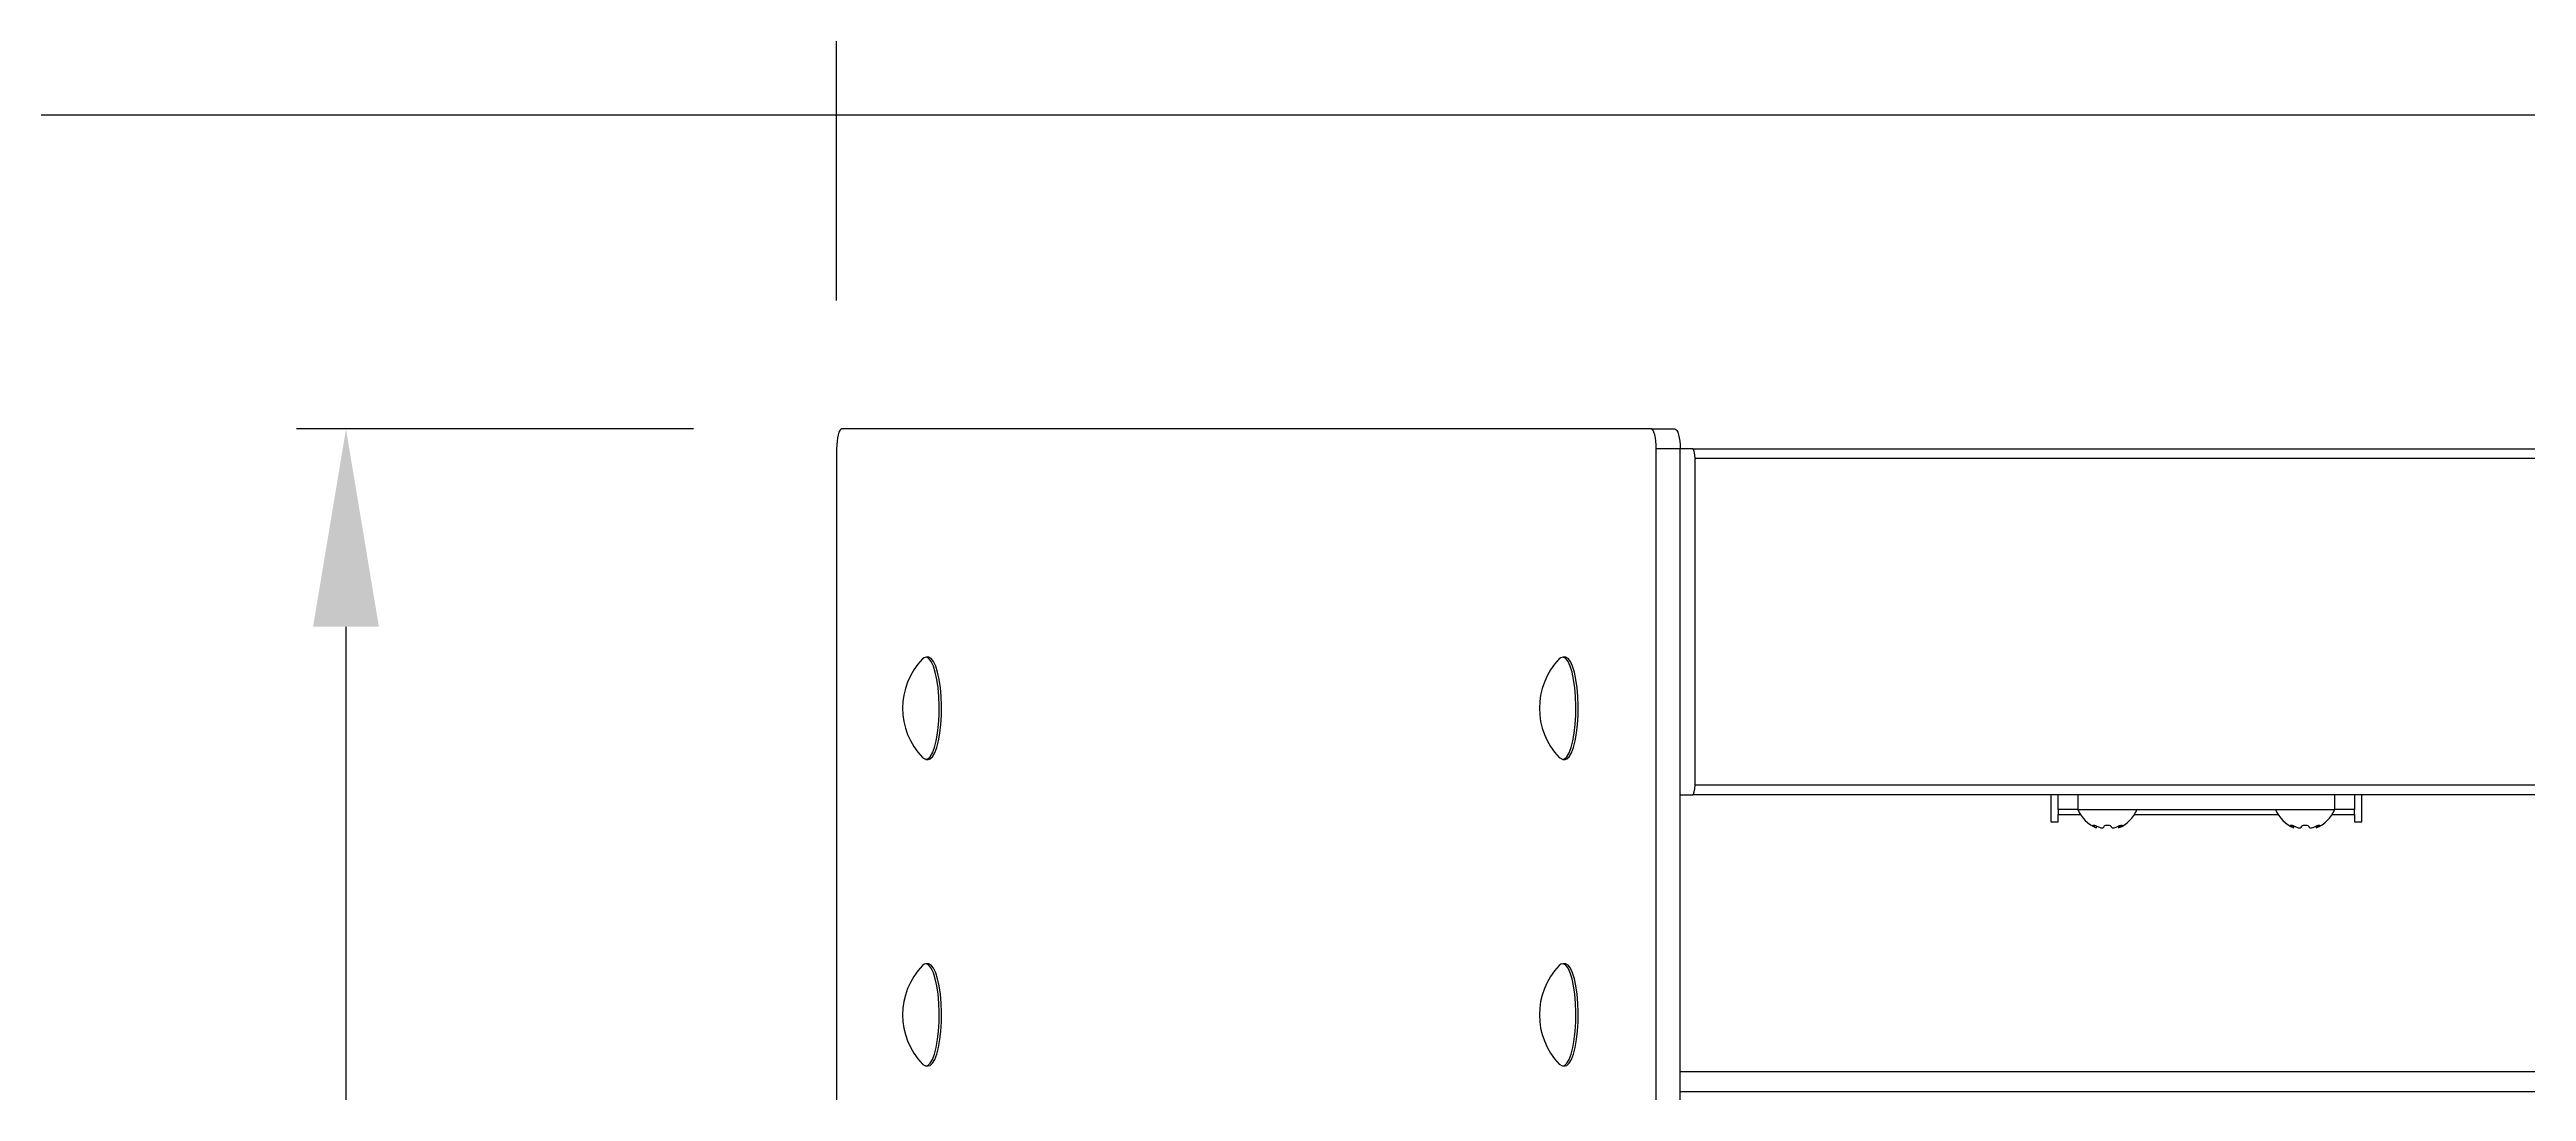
# Model space of a CAD drawing. Header units: millimetres. Extents: x 11758 to 17968, y 3782 to 8272.
# Drawn here: x 14552 to 15053, y 7574 to 7785 of the extents above; entities that cross this region are included whole.
import ezdxf

# ---------------------------------------------------------------- set-up
doc = ezdxf.new("R2010")
doc.units = ezdxf.units.MM
doc.header["$LTSCALE"] = 0.1
doc.layers.add('Nekreslit', color=6, linetype='Continuous', plot=False)
doc.styles.add('SEACAD_Arial', font='arial.ttf', dxfattribs={"width": 0.8})
doc.dimstyles.new('ISO-25', dxfattribs={"dimtxt": 1.6, "dimasz": 2, "dimexe": 0.5, "dimexo": 1.5, "dimtad": 1, "dimdec": 0, "dimtxsty": 'SEACAD_Arial', "dimcen": 2, "dimadec": 0, "dimazin": 0, "dimtfac": 1, "dimtdec": 0, "dimtmove": 0, "dimatfit": 3, "dimfxl": 1, "dimarcsym": 0})

# ---------------------------------------------------------------- blocks, each defined once
blk = doc.blocks.new('*D36')
at = {"color": 0, "lineweight": -2, "transparency": 16777216}
for p, q in [((14711.07, 7734.25), (14711.07, 7834.64)), ((16395.62, 7734.25), (16395.62, 7834.64)), ((14751.07, 7824.64), (16355.62, 7824.64))]:
    blk.add_line(p, q, dxfattribs=at)
at = {"color": 0, "transparency": 16777216}
for points in [[(14751.07, 7831.31), (14751.07, 7817.98), (14711.07, 7824.64)], [(16355.62, 7831.31), (16355.62, 7817.98), (16395.62, 7824.64)]]:
    blk.add_solid(points, dxfattribs=at)
at = {"layer": 'Defpoints', "color": 0, "transparency": 16777216}
for p in [(16395.62, 7824.64), (14711.07, 7704.25), (16395.62, 7704.25)]:
    blk.add_point(p, dxfattribs=at)
at = {"color": 0, "transparency": 16777216, "insert": (15553.35, 7853.48), "char_height": 32, "attachment_point": 5, "style": 'SEACAD_Arial'}
blk.add_mtext('1685', dxfattribs=at)
blk = doc.blocks.new('*D37')
at = {"color": 0, "lineweight": -2, "transparency": 16777216}
for p, q in [((14682.11, 7708.25), (14601.76, 7708.25)), ((14611.76, 6748.25), (14611.76, 7668.25)), ((14613.08, 6708.25), (14601.76, 6708.25))]:
    blk.add_line(p, q, dxfattribs=at)
at = {"color": 0, "transparency": 16777216}
for points in [[(14605.09, 7668.25), (14618.42, 7668.25), (14611.76, 7708.25)], [(14605.09, 6748.25), (14618.42, 6748.25), (14611.76, 6708.25)]]:
    blk.add_solid(points, dxfattribs=at)
at = {"layer": 'Defpoints', "color": 0, "transparency": 16777216}
for p in [(14611.76, 7708.25), (14712.11, 7708.25), (14643.08, 6708.25)]:
    blk.add_point(p, dxfattribs=at)
at = {"color": 0, "transparency": 16777216, "insert": (14582.92, 7208.25), "char_height": 32, "attachment_point": 5, "rotation": 90, "style": 'SEACAD_Arial'}
blk.add_mtext('1000', dxfattribs=at)

msp = doc.modelspace()

# ---------------------------------------------------------------- linework, layer by layer
for p, q in [((14875.94, 7708.25), (14712.11, 7708.25)), ((14875.94, 7708.25), (14880.77, 7708.25)), ((14711.07, 7704.25), (14711.07, 6714.25)), ((14876.98, 7209.75), (14876.98, 7704.25)), ((14881.81, 7704.25), (14876.98, 7704.25)), ((14884.3, 7704.25), (14881.81, 7704.25)), ((14881.81, 7209.75), (14881.81, 7704.25)), ((14884.3, 7704.25), (16222.93, 7704.25)), ((16222.4, 7702.25), (14884.83, 7702.25)), ((14884.83, 7636.25), (14884.83, 7702.25)), ((14729.63, 7662.07), (14729.16, 7662.07)), ((14858.52, 7662.07), (14858.05, 7662.07)), ((14729.16, 7641.42), (14729.63, 7641.42)), ((14858.05, 7641.42), (14858.52, 7641.42)), ((14884.83, 7636.25), (16222.4, 7636.25)), ((14881.81, 7634.25), (14884.3, 7634.25)), ((16222.93, 7634.25), (14884.3, 7634.25)), ((14956.82, 7634.25), (14956.82, 7628.75)), ((14958.32, 7631.25), (14958.32, 7634.25)), ((14962.32, 7631.25), (14958.32, 7631.25)), ((14958.32, 7631.25), (14958.32, 7630.25)), ((14962.32, 7634.25), (14962.32, 7631.25)), ((14962.32, 7631.25), (15014.32, 7631.25)), ((15014.32, 7631.25), (15014.32, 7634.25)), ((15018.32, 7631.25), (15014.32, 7631.25)), ((15018.32, 7634.25), (15018.32, 7631.25)), ((15018.32, 7630.25), (15018.32, 7631.25)), ((15019.82, 7628.75), (15019.82, 7634.25)), ((14956.82, 7628.75), (14958.32, 7628.75)), ((14958.32, 7628.75), (14958.32, 7630.25)), ((14958.32, 7630.25), (14962.86, 7630.25)), ((14965.7, 7627.77), (14965.7, 7628.09)), ((14965.7, 7627.77), (14965.7, 7628.09)), ((14965.7, 7627.77), (14965.7, 7627.77)), ((14966.07, 7627.57), (14966.07, 7627.95)), ((14966.45, 7627.77), (14966.45, 7627.77)), ((14967.57, 7627.77), (14967.57, 7627.77)), ((14969.07, 7627.77), (14969.07, 7627.77)), ((14970.2, 7627.77), (14970.2, 7627.77)), ((14970.57, 7627.95), (14970.57, 7627.57)), ((14970.95, 7627.77), (14970.95, 7628.09)), ((14970.95, 7627.77), (14970.95, 7628.09)), ((14970.95, 7627.77), (14970.95, 7627.77)), ((14973.79, 7630.25), (15002.86, 7630.25)), ((15005.7, 7627.77), (15005.7, 7628.09)), ((15005.7, 7627.77), (15005.7, 7628.09)), ((15005.7, 7627.77), (15005.7, 7627.77)), ((15006.07, 7627.57), (15006.07, 7627.95)), ((15006.45, 7627.77), (15006.45, 7627.77)), ((15007.57, 7627.77), (15007.57, 7627.77)), ((15009.07, 7627.77), (15009.07, 7627.77)), ((15010.2, 7627.77), (15010.2, 7627.77)), ((15010.57, 7627.95), (15010.57, 7627.57)), ((15010.95, 7627.77), (15010.95, 7628.09)), ((15010.95, 7627.77), (15010.95, 7628.09)), ((15010.95, 7627.77), (15010.95, 7627.77)), ((15013.79, 7630.25), (15018.32, 7630.25)), ((15018.32, 7630.25), (15018.32, 7628.75)), ((15018.32, 7628.75), (15019.82, 7628.75)), ((14729.63, 7600.07), (14729.16, 7600.07)), ((14858.52, 7600.07), (14858.05, 7600.07)), ((14729.16, 7579.42), (14729.63, 7579.42)), ((14858.05, 7579.42), (14858.52, 7579.42)), ((14881.81, 7578.25), (16224.89, 7578.25)), ((14881.81, 7574.25), (16224.89, 7574.25))]:
    msp.add_line(p, q)
at = {"flags": 128}
for points in [[(14712.11, 7708.25), (14711.91, 7708.17), (14711.71, 7707.95), (14711.54, 7707.58), (14711.38, 7707.08), (14711.25, 7706.47), (14711.15, 7705.78), (14711.09, 7705.03), (14711.07, 7704.25)], [(14876.98, 7704.25), (14876.96, 7705.03), (14876.9, 7705.78), (14876.8, 7706.47), (14876.67, 7707.08), (14876.52, 7707.58), (14876.34, 7707.95), (14876.14, 7708.17), (14875.94, 7708.25)], [(14880.77, 7708.25), (14880.97, 7708.17), (14881.17, 7707.95), (14881.35, 7707.58), (14881.5, 7707.08), (14881.63, 7706.47), (14881.73, 7705.78), (14881.79, 7705.03), (14881.81, 7704.25)], [(14728.47, 7641.77), (14728.55, 7641.7), (14729.04, 7641.44), (14729.53, 7641.52), (14730.01, 7641.96), (14730.46, 7642.73), (14730.87, 7643.81), (14731.21, 7645.15), (14731.49, 7646.73), (14731.69, 7648.47), (14731.81, 7650.32), (14731.83, 7652.23), (14731.76, 7654.11), (14731.6, 7655.92), (14731.36, 7657.58), (14731.05, 7659.05), (14730.67, 7660.27), (14730.24, 7661.19), (14729.77, 7661.8), (14729.28, 7662.06), (14728.79, 7661.98), (14728.47, 7661.73)], [(14729.63, 7641.42), (14730, 7641.52), (14730.48, 7641.96), (14730.93, 7642.73), (14731.34, 7643.81), (14731.69, 7645.15), (14731.96, 7646.73), (14732.16, 7648.47), (14732.28, 7650.32), (14732.3, 7652.23), (14732.23, 7654.11), (14732.07, 7655.92), (14731.83, 7657.58), (14731.52, 7659.05), (14731.14, 7660.27), (14730.71, 7661.19), (14730.24, 7661.8), (14729.75, 7662.06), (14729.63, 7662.07)], [(14857.36, 7641.77), (14857.44, 7641.7), (14857.93, 7641.44), (14858.42, 7641.52), (14858.9, 7641.96), (14859.35, 7642.73), (14859.76, 7643.81), (14860.11, 7645.15), (14860.39, 7646.73), (14860.58, 7648.47), (14860.7, 7650.32), (14860.72, 7652.23), (14860.65, 7654.11), (14860.5, 7655.92), (14860.26, 7657.58), (14859.94, 7659.05), (14859.56, 7660.27), (14859.13, 7661.19), (14858.66, 7661.8), (14858.17, 7662.06), (14857.68, 7661.98), (14857.36, 7661.73)], [(14858.52, 7641.42), (14858.89, 7641.52), (14859.37, 7641.96), (14859.82, 7642.73), (14860.23, 7643.81), (14860.58, 7645.15), (14860.86, 7646.73), (14861.06, 7648.47), (14861.17, 7650.32), (14861.19, 7652.23), (14861.12, 7654.11), (14860.97, 7655.92), (14860.73, 7657.58), (14860.41, 7659.05), (14860.03, 7660.27), (14859.6, 7661.19), (14859.13, 7661.8), (14858.65, 7662.06), (14858.52, 7662.07)], [(14965.7, 7627.77), (14965.49, 7627.9), (14965.35, 7628.02), (14965.32, 7628.1), (14965.38, 7628.14), (14965.51, 7628.13), (14965.68, 7628.09), (14965.89, 7628.03), (14966.13, 7627.93), (14966.37, 7627.81), (14966.45, 7627.77)], [(14966.45, 7627.77), (14966.68, 7627.67), (14966.95, 7627.59), (14967.18, 7627.57), (14967.36, 7627.58), (14967.49, 7627.63), (14967.56, 7627.71), (14967.57, 7627.77)], [(14967.57, 7627.77), (14967.62, 7627.9), (14967.77, 7628.02), (14967.99, 7628.1), (14968.24, 7628.14), (14968.47, 7628.13), (14968.68, 7628.09), (14968.86, 7628.03), (14969, 7627.93), (14969.07, 7627.81), (14969.07, 7627.77)], [(14969.07, 7627.77), (14969.12, 7627.67), (14969.25, 7627.59), (14969.43, 7627.57), (14969.64, 7627.58), (14969.86, 7627.63), (14970.08, 7627.71), (14970.2, 7627.77)], [(14970.2, 7627.77), (14970.46, 7627.9), (14970.74, 7628.02), (14970.99, 7628.1), (14971.18, 7628.14), (14971.29, 7628.13), (14971.32, 7628.09), (14971.3, 7628.03), (14971.19, 7627.93), (14971.02, 7627.81), (14970.95, 7627.77)], [(14970.95, 7627.77), (14970.75, 7627.67), (14970.62, 7627.59), (14970.57, 7627.57), (14970.58, 7627.57)], [(15005.7, 7627.77), (15005.49, 7627.9), (15005.35, 7628.02), (15005.32, 7628.1), (15005.38, 7628.14), (15005.51, 7628.13), (15005.68, 7628.09), (15005.89, 7628.03), (15006.13, 7627.93), (15006.37, 7627.81), (15006.45, 7627.77)], [(15006.45, 7627.77), (15006.68, 7627.67), (15006.95, 7627.59), (15007.18, 7627.57), (15007.36, 7627.58), (15007.49, 7627.63), (15007.56, 7627.71), (15007.57, 7627.77)], [(15007.57, 7627.77), (15007.62, 7627.9), (15007.77, 7628.02), (15007.99, 7628.1), (15008.24, 7628.14), (15008.47, 7628.13), (15008.68, 7628.09), (15008.86, 7628.03), (15009, 7627.93), (15009.07, 7627.81), (15009.07, 7627.77)], [(15009.07, 7627.77), (15009.12, 7627.67), (15009.25, 7627.59), (15009.43, 7627.57), (15009.64, 7627.58), (15009.86, 7627.63), (15010.08, 7627.71), (15010.2, 7627.77)], [(15010.2, 7627.77), (15010.46, 7627.9), (15010.74, 7628.02), (15010.99, 7628.1), (15011.18, 7628.14), (15011.29, 7628.13), (15011.32, 7628.09), (15011.3, 7628.03), (15011.19, 7627.93), (15011.02, 7627.81), (15010.95, 7627.77)], [(15010.95, 7627.77), (15010.75, 7627.67), (15010.62, 7627.59), (15010.57, 7627.57), (15010.58, 7627.57)], [(14728.47, 7579.77), (14728.55, 7579.7), (14729.04, 7579.44), (14729.53, 7579.52), (14730.01, 7579.96), (14730.46, 7580.73), (14730.87, 7581.81), (14731.21, 7583.15), (14731.49, 7584.73), (14731.69, 7586.47), (14731.81, 7588.32), (14731.83, 7590.23), (14731.76, 7592.11), (14731.6, 7593.92), (14731.36, 7595.58), (14731.05, 7597.05), (14730.67, 7598.27), (14730.24, 7599.19), (14729.77, 7599.8), (14729.28, 7600.06), (14728.79, 7599.98), (14728.47, 7599.73)], [(14729.63, 7579.42), (14730, 7579.52), (14730.48, 7579.96), (14730.93, 7580.73), (14731.34, 7581.81), (14731.69, 7583.15), (14731.96, 7584.73), (14732.16, 7586.47), (14732.28, 7588.32), (14732.3, 7590.23), (14732.23, 7592.11), (14732.07, 7593.92), (14731.83, 7595.58), (14731.52, 7597.05), (14731.14, 7598.27), (14730.71, 7599.19), (14730.24, 7599.8), (14729.75, 7600.06), (14729.63, 7600.07)], [(14857.36, 7579.77), (14857.44, 7579.7), (14857.93, 7579.44), (14858.42, 7579.52), (14858.9, 7579.96), (14859.35, 7580.73), (14859.76, 7581.81), (14860.11, 7583.15), (14860.39, 7584.73), (14860.58, 7586.47), (14860.7, 7588.32), (14860.72, 7590.23), (14860.65, 7592.11), (14860.5, 7593.92), (14860.26, 7595.58), (14859.94, 7597.05), (14859.56, 7598.27), (14859.13, 7599.19), (14858.66, 7599.8), (14858.17, 7600.06), (14857.68, 7599.98), (14857.36, 7599.73)], [(14858.52, 7579.42), (14858.89, 7579.52), (14859.37, 7579.96), (14859.82, 7580.73), (14860.23, 7581.81), (14860.58, 7583.15), (14860.86, 7584.73), (14861.06, 7586.47), (14861.17, 7588.32), (14861.19, 7590.23), (14861.12, 7592.11), (14860.97, 7593.92), (14860.73, 7595.58), (14860.41, 7597.05), (14860.03, 7598.27), (14859.6, 7599.19), (14859.13, 7599.8), (14858.65, 7600.06), (14858.52, 7600.07)]]:
    msp.add_lwpolyline(points, dxfattribs=at)
for centre, radius, start, end in [((14738.76, 7651.75), 14.33, 135.8918, 224.1082), ((14867.65, 7651.75), 14.33, 135.8918, 224.1082), ((14968.74, 7634.04), 7, 203.465, 247.5714), ((14967.9, 7634.04), 7, 292.4864, 336.535), ((15008.74, 7634.04), 7, 203.465, 247.5714), ((15007.9, 7634.04), 7, 292.4864, 336.535), ((15067.9, 7812.71), 211.3, 241.0747, 241.19), ((15107.9, 7812.71), 211.3, 241.0747, 241.19), ((14738.76, 7589.75), 14.33, 135.8918, 224.1082), ((14867.65, 7589.75), 14.33, 135.8918, 224.1082)]:
    msp.add_arc(centre, radius, start, end)
for centre, start_param, end_param in [((14884.3, 7702.25), 4.712389, 6.283185), ((14884.3, 7636.25), 3.141593, 4.712389)]:
    msp.add_ellipse(centre, major_axis=(0, 2), ratio=0.267949, start_param=start_param, end_param=end_param)
at = {"layer": 'Nekreslit'}
msp.add_lwpolyline([(11957.86, 3781.7), (16568.18, 3781.7), (16568.18, 7771.75), (11957.86, 7771.75)], close=True, dxfattribs=at)

# ---------------------------------------------------------------- dimensions: what is measured, and where the dimension line sits
dim = msp.add_linear_dim(base=(16395.62, 7824.64), p1=(14711.07, 7704.25), p2=(16395.62, 7704.25), dimstyle='ISO-25')
dim.commit()
dim.dimension.update_dxf_attribs({"geometry": '*D36', "text_midpoint": (15553.35, 7853.48)})
dim = msp.add_linear_dim(base=(14611.76, 7708.25), p1=(14643.08, 6708.25), p2=(14712.11, 7708.25), angle=90, dimstyle='ISO-25')
dim.commit()
dim.dimension.update_dxf_attribs({"geometry": '*D37', "text_midpoint": (14582.92, 7208.25)})

doc.saveas('drawing.dxf')
